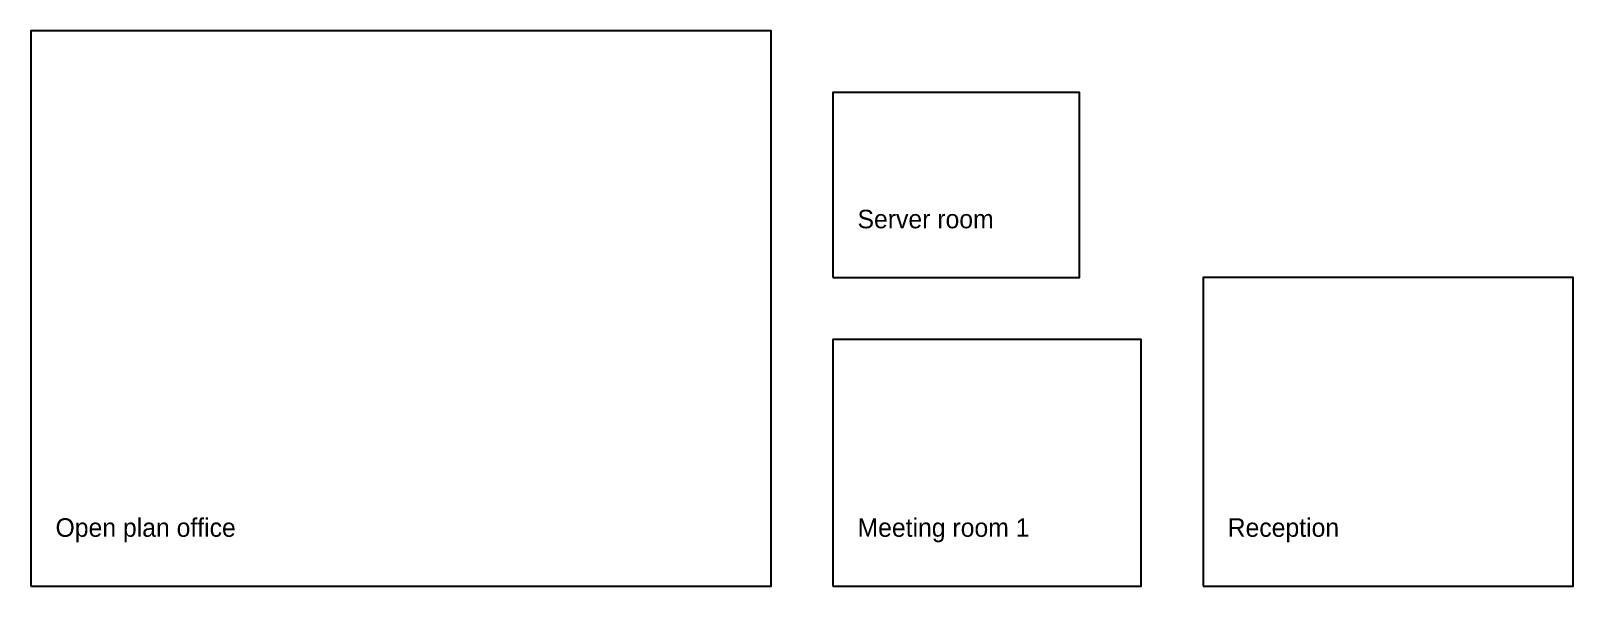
# Model space of a CAD drawing. Header units: metres. Extents: x 0 to 25, y 0 to 9.
import ezdxf

# ---------------------------------------------------------------- set-up
doc = ezdxf.new("R2010")
doc.units = ezdxf.units.M

msp = doc.modelspace()

# ---------------------------------------------------------------- linework, layer by layer
at = {"layer": 'A-SPACE'}
for points in [[(0, 0), (12, 0), (12, 9), (0, 9)], [(13, 5), (17, 5), (17, 8), (13, 8)], [(19, 0), (25, 0), (25, 5), (19, 5)], [(13, 0), (18, 0), (18, 4), (13, 4)]]:
    msp.add_lwpolyline(points, close=True, dxfattribs=at)

# ---------------------------------------------------------------- texts
for s, p in [('Server room', (13.4, 5.8)), ('Open plan office', (0.4, 0.8)), ('Meeting room 1', (13.4, 0.8)), ('Reception', (19.4, 0.8))]:
    msp.add_text(s, height=0.3).set_placement(p)

doc.saveas('drawing.dxf')
